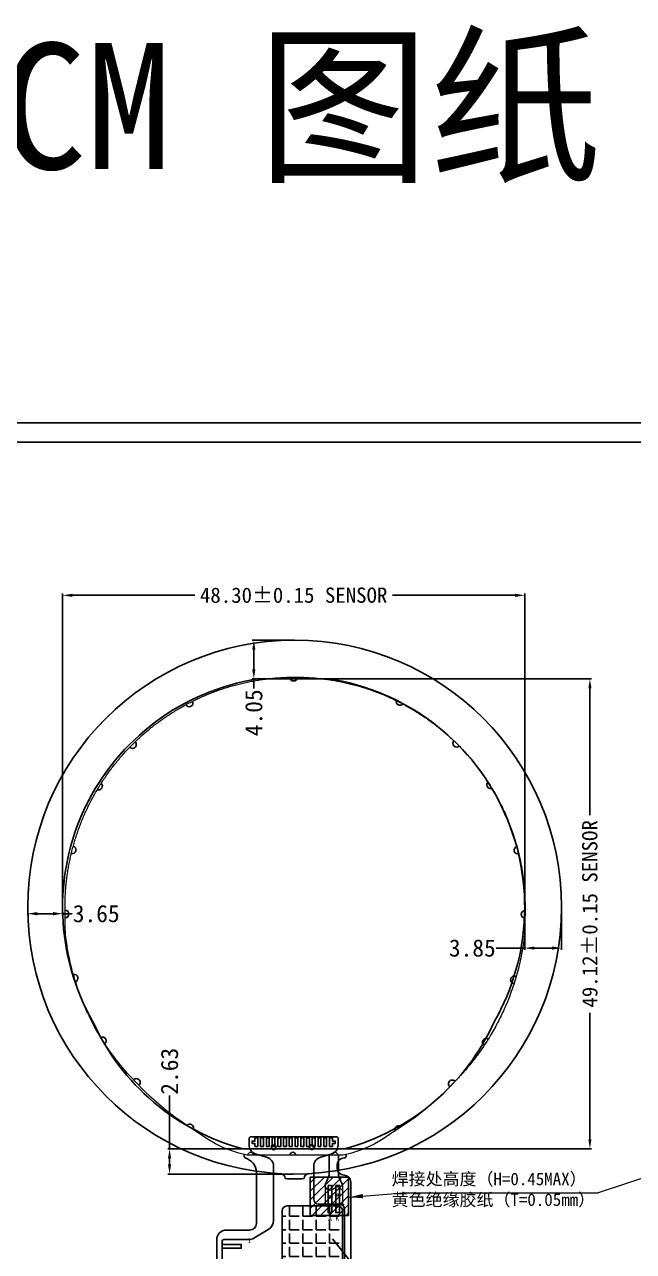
# Model space of a CAD drawing. Header units: millimetres. Extents: x 661 to 1565, y 210 to 444.
# Drawn here: x 1399.4 to 1463.1, y 316 to 444.2 of the extents above; entities that cross this region are included whole.
import ezdxf

# ---------------------------------------------------------------- set-up
doc = ezdxf.new("R2010")
doc.units = ezdxf.units.MM
doc.layers.add('3 BLU-FPCA', color=2, linetype='Continuous', lineweight=5)
doc.layers.add('LAYOUT.drawing', color=140, linetype='Continuous', lineweight=100)
for name, color, linetype in [('b', 7, 'Continuous'), ('dim', 3, 'Continuous'), ('FPC', 33, 'Continuous'), ('FRAME', 154, 'Continuous')]:
    doc.layers.add(name, color=color, linetype=linetype)
doc.styles.get("Standard").update_dxf_attribs({"font": 'txt', "bigfont": 'gbcbig.shx'})
doc.styles.add('宋体', font='')
doc.styles.get('宋体').set_extended_font_data('SimSun')
doc.dimstyles.new('0.7', dxfattribs={"dimscale": 0.7, "dimtxt": 2, "dimasz": 2, "dimexe": 1, "dimexo": 0.625, "dimtad": 1, "dimdsep": 46, "dimtxsty": '宋体', "dimcen": 0, "dimadec": 0, "dimazin": 0, "dimtfac": 1, "dimtmove": 0, "dimatfit": 0, "dimfxl": 0, "dimlwd": 15, "dimlwe": 15, "dimarcsym": 0})
doc.dimstyles.new('ISO-25$7', dxfattribs={"dimscale": 0.5, "dimtxt": 2.5, "dimasz": 2, "dimexe": 0.65, "dimexo": 0, "dimtad": 0, "dimdsep": 46, "dimtxsty": 'Standard', "dimcen": 1.6, "dimclrd": 256, "dimclre": 73, "dimazin": 0, "dimtfac": 1, "dimtofl": 0, "dimtmove": 0, "dimatfit": 0, "dimfxl": 0, "dimtolj": 1, "dimlwd": -1, "dimlwe": 9, "dimarcsym": 0})
doc.dimstyles.new('STANDARD$0', dxfattribs={"dimtxt": 1.6, "dimasz": 1.2, "dimexe": 0.8, "dimexo": 0.5, "dimgap": 0.6, "dimtad": 0, "dimzin": 1, "dimdsep": 46, "dimtxsty": 'Standard', "dimcen": 0, "dimclrd": 3, "dimclre": 3, "dimclrt": 3, "dimadec": 1, "dimazin": 2, "dimtp": 0.2, "dimtm": 0.2, "dimtfac": 0.5, "dimtmove": 0, "dimatfit": 3, "dimfxl": 0, "dimlwd": 13, "dimlwe": 13, "dimarcsym": 0})

# ---------------------------------------------------------------- blocks, each defined once
blk = doc.blocks.new('f')
h = blk.add_hatch()
h.set_pattern_fill('ANSI31', color=2, scale=0.2, style=0)
h.set_pattern_definition([(45, (236.8483, 0), (-0.4490128, 0.4490128), [])])
h.paths.add_polyline_path([(485.95, 191.79), (481.95, 191.79), (481.95, 187.79), (485.95, 187.79)])
at = {"color": 2}
for p, q in [((481.95, 191.79), (485.95, 191.79)), ((481.95, 187.79), (481.95, 191.79)), ((485.95, 191.79), (485.95, 187.79)), ((485.95, 187.79), (481.95, 187.79))]:
    blk.add_line(p, q, dxfattribs=at)
blk = doc.blocks.new('*D115')
at = {"color": 0, "lineweight": -2, "transparency": 16777216}
for p, q in [((1403.4, 351.78), (1403.4, 384.73)), ((1404.4, 384.55), (1417.22, 384.55)), ((1450.7, 384.55), (1437.87, 384.55)), ((1451.7, 352.02), (1451.7, 384.73))]:
    blk.add_line(p, q, dxfattribs=at)
at = {"color": 0, "transparency": 16777216}
for points in [[(1404.4, 384.71), (1404.4, 384.38), (1403.4, 384.55)], [(1450.7, 384.71), (1450.7, 384.38), (1451.7, 384.55)]]:
    blk.add_solid(points, dxfattribs=at)
at = {"layer": 'Defpoints', "color": 0, "transparency": 16777216}
for p in [(1451.7, 384.55), (1403.4, 351.72), (1451.7, 351.96)]:
    blk.add_point(p, dxfattribs=at)
at = {"color": 0, "transparency": 16777216, "insert": (1427.55, 384.55), "char_height": 1.6, "attachment_point": 5, "style": '宋体'}
blk.add_mtext('\\A1;48.30%%P0.15 SENSOR', dxfattribs=at)
blk = doc.blocks.new('*D116')
at = {"color": 0, "lineweight": -2, "transparency": 16777216}
for p, q in [((1427.61, 375.81), (1458.69, 375.81)), ((1458.51, 374.81), (1458.51, 361.57)), ((1458.51, 327.69), (1458.51, 340.92)), ((1427.61, 326.69), (1458.69, 326.69))]:
    blk.add_line(p, q, dxfattribs=at)
at = {"color": 0, "transparency": 16777216}
for points in [[(1458.35, 374.81), (1458.68, 374.81), (1458.51, 375.81)], [(1458.35, 327.69), (1458.68, 327.69), (1458.51, 326.69)]]:
    blk.add_solid(points, dxfattribs=at)
at = {"layer": 'Defpoints', "color": 0, "transparency": 16777216}
for p in [(1427.55, 375.81), (1427.55, 326.69), (1458.51, 326.69)]:
    blk.add_point(p, dxfattribs=at)
at = {"color": 0, "transparency": 16777216, "insert": (1458.51, 351.25), "char_height": 1.6, "attachment_point": 5, "rotation": 90, "style": '宋体'}
blk.add_mtext('\\A1;49.12%%P0.15 SENSOR', dxfattribs=at)
blk = doc.blocks.new('*D358')
at = {"color": 0, "lineweight": -2, "transparency": 16777216}
for p, q in [((1427.59, 379.86), (1423.21, 379.86)), ((1423.39, 378.86), (1423.39, 376.81)), ((1427.59, 375.81), (1423.21, 375.81)), ((1423.39, 375.81), (1423.39, 374.81))]:
    blk.add_line(p, q, dxfattribs=at)
at = {"color": 0, "transparency": 16777216}
for points in [[(1423.22, 378.86), (1423.55, 378.86), (1423.39, 379.86)], [(1423.22, 376.81), (1423.55, 376.81), (1423.39, 375.81)]]:
    blk.add_solid(points, dxfattribs=at)
at = {"layer": 'Defpoints', "color": 0, "transparency": 16777216}
for p in [(1427.65, 379.86), (1423.39, 375.81), (1427.65, 375.81)]:
    blk.add_point(p, dxfattribs=at)
at = {"color": 0, "transparency": 16777216, "insert": (1423.39, 372.27), "char_height": 1.6, "attachment_point": 5, "rotation": 90, "style": '宋体'}
blk.add_mtext('\\A1;{\\H1.125x;4.05}', dxfattribs=at)
blk = doc.blocks.new('*D359')
at = {"color": 0, "lineweight": -2, "transparency": 16777216}
for p, q in [((1399.75, 351.65), (1399.75, 351.09)), ((1403.4, 351.65), (1403.4, 351.09)), ((1400.75, 351.27), (1402.4, 351.27)), ((1403.4, 351.27), (1404.4, 351.27))]:
    blk.add_line(p, q, dxfattribs=at)
at = {"color": 0, "transparency": 16777216}
for points in [[(1400.75, 351.44), (1400.75, 351.1), (1399.75, 351.27)], [(1402.4, 351.44), (1402.4, 351.1), (1403.4, 351.27)]]:
    blk.add_solid(points, dxfattribs=at)
at = {"layer": 'Defpoints', "color": 0, "transparency": 16777216}
for p in [(1399.75, 351.72), (1403.4, 351.72), (1399.75, 351.27)]:
    blk.add_point(p, dxfattribs=at)
at = {"color": 0, "transparency": 16777216, "insert": (1406.91, 351.27), "char_height": 1.6, "attachment_point": 5, "style": '宋体'}
blk.add_mtext('\\A1;{\\H1.125x;3.65}', dxfattribs=at)
blk = doc.blocks.new('*D360')
at = {"color": 0, "lineweight": -2, "transparency": 16777216}
for p, q in [((1414.58, 326.69), (1414.58, 332.28)), ((1427.48, 326.69), (1414.4, 326.69)), ((1414.58, 325.06), (1414.58, 325.69)), ((1427.48, 324.06), (1414.4, 324.06))]:
    blk.add_line(p, q, dxfattribs=at)
at = {"color": 0, "transparency": 16777216}
for points in [[(1414.41, 325.69), (1414.74, 325.69), (1414.58, 326.69)], [(1414.41, 325.06), (1414.74, 325.06), (1414.58, 324.06)]]:
    blk.add_solid(points, dxfattribs=at)
at = {"layer": 'Defpoints', "color": 0, "transparency": 16777216}
for p in [(1427.55, 326.69), (1414.58, 324.06), (1427.55, 324.06)]:
    blk.add_point(p, dxfattribs=at)
at = {"color": 0, "transparency": 16777216, "insert": (1414.58, 334.8), "char_height": 1.6, "attachment_point": 5, "rotation": 90, "style": '宋体'}
blk.add_mtext('\\A1;{\\H1.125x;2.63}', dxfattribs=at)
blk = doc.blocks.new('*D361')
at = {"color": 0, "lineweight": -2, "transparency": 16777216}
for p, q in [((1451.7, 351.89), (1451.7, 347.49)), ((1455.55, 351.89), (1455.55, 347.49)), ((1451.7, 347.67), (1448.73, 347.67)), ((1454.55, 347.67), (1452.7, 347.67))]:
    blk.add_line(p, q, dxfattribs=at)
at = {"color": 0, "transparency": 16777216}
for points in [[(1452.7, 347.84), (1452.7, 347.51), (1451.7, 347.67)], [(1454.55, 347.84), (1454.55, 347.51), (1455.55, 347.67)]]:
    blk.add_solid(points, dxfattribs=at)
at = {"layer": 'Defpoints', "color": 0, "transparency": 16777216}
for p in [(1451.7, 351.96), (1455.55, 351.96), (1455.55, 347.67)]:
    blk.add_point(p, dxfattribs=at)
at = {"color": 0, "transparency": 16777216, "insert": (1446.22, 347.67), "char_height": 1.6, "attachment_point": 5, "style": '宋体'}
blk.add_mtext('\\A1;{\\H1.125x;3.85}', dxfattribs=at)

msp = doc.modelspace()

# ---------------------------------------------------------------- hatches: boundary and pattern name
at = {"layer": 'b'}
h = msp.add_hatch(dxfattribs=at)
h.set_pattern_fill('ANGLE', color=1, scale=0.2, style=0)
h.set_pattern_definition([(0, (-348.481, 274.9313), (0, 1.397), [1.016, -0.381]), (90, (-348.481, 274.9313), (-1.397, 9e-17), [1.016, -0.381])])
h.paths.add_polyline_path([(1432.6459, 320.2184, 0.41421356), (1432.1459, 320.7184), (1426.8459, 320.7184, 0.41421356), (1426.3459, 320.2184), (1426.3459, 314.6184, 0.41421356), (1426.8459, 314.1184), (1432.1459, 314.1184, 0.41421356), (1432.6459, 314.6184)])

# ---------------------------------------------------------------- linework, layer by layer
at = {"color": 30, "linetype": 'Continuous'}
for p, q in [((1422.3634, 326.1172), (1422.3634, 325.94)), ((1433.0234, 326.1172), (1433.0234, 325.94)), ((1432.1117, 325.04), (1432.1117, 324.64))]:
    msp.add_line(p, q, dxfattribs=at)
at = {"color": 6, "linetype": 'Continuous'}
for p, q in [((1426.6484, 323.5972), (1426.6484, 323.5751)), ((1428.6484, 323.5751), (1428.6484, 323.5972))]:
    msp.add_line(p, q, dxfattribs=at)
at = {"color": 30}
for p, q in [((1433.512, 312.5791), (1433.512, 323.24)), ((1419.5138, 317.1976), (1419.5138, 313.0791))]:
    msp.add_line(p, q, dxfattribs=at)
at = {"color": 2}
msp.add_lwpolyline([(1420.0659, 311.9976), (1420.0659, 316.9976, -0.41421356), (1420.2659, 317.1976), (1422.8716, 317.1976, 0.13795842), (1423.3929, 317.3442), (1424.9673, 318.306, 0.26132209), (1425.446, 319.1594), (1425.446, 324.8631, 0.33486927), (1424.7207, 325.8247), (1423.6212, 326.1388, -0.33486927), (1422.8959, 327.1003), (1422.8959, 327.7631, -0.41421356), (1423.0959, 327.9631), (1431.9959, 327.9631, -0.41421356), (1432.1959, 327.7631), (1432.1959, 327.1003, -0.33485127), (1431.4707, 326.1388), (1430.3713, 325.8246, 0.33485127), (1429.646, 324.8631), (1429.646, 321.4184, 0.41421356), (1430.146, 320.9184), (1432.3459, 320.9184, -0.41421356), (1432.8459, 320.4184), (1432.8459, 314.2184, -0.41421356)], format="xyb", dxfattribs=at)
at = {"color": 2, "linetype": 'Continuous'}
msp.add_lwpolyline([(1432.1459, 320.7184), (1426.8459, 320.7184, 0.41421356), (1426.3459, 320.2184), (1426.3459, 314.6184, 0.41421356), (1426.8459, 314.1184), (1432.1459, 314.1184, 0.41421356), (1432.6459, 314.6184), (1432.6459, 320.2184, 0.41421356)], format="xyb", close=True, dxfattribs=at)
msp.add_lwpolyline([(1420.0659, 316.2976), (1422.0659, 316.2976), (1422.0659, 316.6976), (1420.0659, 316.6976)], close=True, dxfattribs=at)
at = {"color": 6, "linetype": 'Continuous'}
msp.add_circle((1427.6484, 351.9575), 27.9, dxfattribs=at)
at = {"color": 7}
for centre in [(1425.4619, 326.8515), (1429.4619, 326.8669)]:
    msp.add_circle(centre, 0.25, dxfattribs=at)
for centre, radius, start, end in [((1427.5459, 375.9929), 0.4, 180.000001, 359.999999), ((1416.62, 373.301), 0.4, 208.999675, 25.832114), ((1438.6737, 373.4459), 0.4, 166.975228, 318.90184), ((1444.5883, 369.0873), 0.4, 138.943693, 311.856588), ((1410.7054, 368.9425), 0.4, 223.221977, 46.771541), ((1407.1563, 364.5998), 0.4, 249.973712, 46.771541), ((1448.1374, 364.7447), 0.4, 133.228459, 290.026288), ((1404.3986, 357.9468), 0.4, 257.73998, 73.401037), ((1450.9983, 357.9102), 0.4, 106.598963, 282.26002), ((1403.6544, 351.2429), 0.4, 271.662795, 91.152823), ((1403.6544, 351.2429), 0.4, 268.847177, 88.337205), ((1451.7425, 351.2063), 0.4, 88.847177, 268.337205), ((1451.7425, 351.2063), 0.4, 91.662795, 271.152823), ((1404.6042, 344.5214), 0.4, 291.09844, 102.26002), ((1450.6297, 344.362), 0.4, 63.11158, 262.961874), ((1407.5591, 337.9786), 0.4, 309.923463, 114.947123), ((1447.6749, 337.8192), 0.4, 58.515598, 235.85184), ((1411.1082, 333.6359), 0.4, 311.631475, 136.778023), ((1444.1258, 333.4766), 0.4, 43.221977, 228.368525), ((1416.6818, 328.8715), 0.4, 334.167886, 138.250008), ((1438.5522, 328.7122), 0.4, 48.680077, 198.902028), ((1423.0619, 326.0403), 0.3, 0.000002, 179.999998), ((1427.4619, 326.0403), 0.3, 0.000002, 179.999998), ((1431.8619, 326.0403), 0.3, 0.000002, 179.999998)]:
    msp.add_arc(centre, radius, start, end, dxfattribs=at)
at = {"color": 30, "ltscale": 5}
for centre, radius, start, end in [((1422.5957, 325.9461), 0.232, 181.516502, 242.700079), ((1432.8234, 325.94), 0.2, 270, 0)]:
    msp.add_arc(centre, radius, start, end, dxfattribs=at)
at = {"color": 6, "linetype": 'Continuous'}
for centre, radius, start, end in [((1426.1484, 323.5972), 0.5, 0, 86.972406), ((1427.6484, 351.9575), 28.4, 267.982126, 272.017874), ((1429.1484, 323.5972), 0.5, 93.027594, 180)]:
    msp.add_arc(centre, radius, start, end, dxfattribs=at)
at = {"color": 30}
msp.add_arc((1420.5138, 317.1976), 1, 90, 180, dxfattribs=at)
at = {"layer": '3 BLU-FPCA', "color": 32, "lineweight": 5}
for p, q in [((1430.8448, 322.8076), (1430.8448, 320.8216)), ((1430.8448, 322.8076), (1430.8448, 320.8216)), ((1432.6448, 322.8076), (1432.6448, 320.8216)), ((1432.6448, 322.8076), (1432.6448, 320.8216)), ((1430.8448, 320.8216), (1431.2198, 320.8216)), ((1432.2698, 320.8216), (1432.6448, 320.8216))]:
    msp.add_line(p, q, dxfattribs=at)
at = {"layer": '3 BLU-FPCA', "color": 2, "lineweight": 5}
for p, q in [((1431.1448, 321.8216), (1431.1448, 322.0978)), ((1431.5448, 322.0868), (1431.5448, 321.8216)), ((1431.9448, 322.0216), (1431.9448, 322.3564)), ((1432.3448, 322.3454), (1432.3448, 322.0216)), ((1431.1448, 321.5216), (1431.1448, 320.9716)), ((1431.5448, 321.5216), (1431.5448, 320.9716)), ((1431.9448, 320.9716), (1431.9448, 321.7216)), ((1432.3448, 321.7216), (1432.3448, 320.9716))]:
    msp.add_line(p, q, dxfattribs=at)
msp.add_lwpolyline([(1432.0198, 320.8216), (1431.4698, 320.8216)], dxfattribs=at)
for centre in [(1432.1448, 321.8716), (1431.3448, 321.6716)]:
    msp.add_circle(centre, 0.125, dxfattribs=at)
for centre, radius, start, end in [((1432.1448, 321.8716), 0.25, 143.130102, 216.869898), ((1432.1448, 321.8716), 0.25, 323.130102, 36.869898), ((1431.3448, 321.6716), 0.25, 143.130102, 216.869898), ((1431.3448, 320.8216), 0.25, 143.130102, 180), ((1431.3448, 320.8216), 0.125, 0, 180), ((1431.3448, 321.6716), 0.25, 323.130102, 36.869898), ((1431.3448, 320.8216), 0.25, 0, 36.869898), ((1432.1448, 320.8216), 0.25, 143.130102, 180), ((1432.1448, 320.8216), 0.125, 0, 180), ((1432.1448, 320.8216), 0.25, 0, 36.869898)]:
    msp.add_arc(centre, radius, start, end, dxfattribs=at)
at = {"layer": '3 BLU-FPCA', "color": 32, "lineweight": 5}
msp.add_spline([(1432.6448, 322.3216), (1432.1448, 322.7216), (1431.3448, 322.3216), (1430.8448, 322.7216)], degree=3, dxfattribs=at)
at = {"layer": 'b', "color": 40}
msp.add_lwpolyline([(1423.7512, 375.8065), (1431.3406, 375.8065, -0.52435512), (1448.5187, 339.9829, -0.22522674), (1432.849, 326.6909), (1422.2428, 326.6909, -0.22522674), (1406.5732, 339.9829, -0.52435512)], format="xyb", close=True, dxfattribs=at)
at = {"layer": 'dim', "color": 32, "ltscale": 3}
for p, q in [((1431.2448, 326.0403), (1431.2448, 323.9462)), ((1431.2448, 326.0403), (1431.2448, 323.9462)), ((1432.2448, 326.0403), (1432.2448, 323.9462)), ((1432.2448, 326.0403), (1432.2448, 323.9462)), ((1431.2043, 323.7492), (1430.8852, 323.0046)), ((1431.2043, 323.7492), (1430.8852, 323.0046)), ((1432.6043, 323.0046), (1432.2852, 323.7492)), ((1432.6043, 323.0046), (1432.2852, 323.7492))]:
    msp.add_line(p, q, dxfattribs=at)
at = {"layer": 'dim', "color": 30}
for p, q in [((1423.65, 324.2453), (1423.6502, 323.94)), ((1423.6502, 323.94), (1423.6502, 318.8975)), ((1422.9502, 318.1976), (1420.5138, 318.1976))]:
    msp.add_line(p, q, dxfattribs=at)
for centre, radius, start, end in [((1422.0136, 324.1725), 1.638, 2.547439, 73.117349), ((1432.8122, 325.0399), 0.7002, 89.079904, 179.994776), ((1432.812, 324.64), 0.7, 180, 270), ((1432.812, 323.24), 0.7, 360, 90), ((1422.9502, 318.8975), 0.7, 270, 360)]:
    msp.add_arc(centre, radius, start, end, dxfattribs=at)
at = {"layer": 'dim', "color": 32, "ltscale": 3}
for centre, start, end in [((1430.7448, 323.9462), 336.801409, 0), ((1432.7448, 323.9462), 180, 203.198591), ((1431.3448, 322.8076), 156.801409, 180), ((1432.1448, 322.8076), 0, 23.198591)]:
    msp.add_arc(centre, 0.5, start, end, dxfattribs=at)
at = {"layer": 'FPC', "color": 3, "linetype": 'Continuous'}
for points in [[(1423.7959, 327.8409), (1423.4959, 327.8409), (1423.4959, 327.5092), (1423.1959, 327.5092), (1423.1959, 327.2592), (1423.4959, 327.2592), (1423.4959, 326.9409), (1423.7959, 326.9409)], [(1424.3959, 326.9409), (1424.0959, 326.9409), (1424.0959, 327.8409), (1424.3959, 327.8409)], [(1424.9959, 326.9409), (1424.6959, 326.9409), (1424.6959, 327.8409), (1424.9959, 327.8409)], [(1425.5959, 326.9409), (1425.2959, 326.9409), (1425.2959, 327.8409), (1425.5959, 327.8409)], [(1426.1959, 326.9409), (1425.8959, 326.9409), (1425.8959, 327.8409), (1426.1959, 327.8409)], [(1426.7959, 326.9409), (1426.4959, 326.9409), (1426.4959, 327.8409), (1426.7959, 327.8409)], [(1427.3959, 326.9409), (1427.0959, 326.9409), (1427.0959, 327.8409), (1427.3959, 327.8409)], [(1427.9959, 326.9409), (1427.6959, 326.9409), (1427.6959, 327.8409), (1427.9959, 327.8409)], [(1428.5959, 326.9409), (1428.2959, 326.9409), (1428.2959, 327.8409), (1428.5959, 327.8409)], [(1429.1959, 326.9409), (1428.8959, 326.9409), (1428.8959, 327.8409), (1429.1959, 327.8409)], [(1429.7959, 326.9409), (1429.4959, 326.9409), (1429.4959, 327.8409), (1429.7959, 327.8409)], [(1430.3959, 326.9409), (1430.0959, 326.9409), (1430.0959, 327.8409), (1430.3959, 327.8409)], [(1430.9959, 326.9409), (1430.6959, 326.9409), (1430.6959, 327.8409), (1430.9959, 327.8409)], [(1431.2959, 327.8409), (1431.5959, 327.8409), (1431.5959, 327.5092), (1431.8959, 327.5092), (1431.8959, 327.2592), (1431.5959, 327.2592), (1431.5959, 326.9409), (1431.2959, 326.9409)]]:
    msp.add_lwpolyline(points, close=True, dxfattribs=at)
at = {"layer": 'FPC', "color": 7}
for points in [[(1431.1448, 322.8716), (1431.1448, 320.0216), (1431.5448, 320.0216), (1431.5448, 322.8716)], [(1431.9448, 322.8716), (1431.9448, 320.0216), (1432.3448, 320.0216), (1432.3448, 322.8716)]]:
    msp.add_lwpolyline(points, close=True, dxfattribs=at)
for points in [[(1430.5024, 320.8216), (1431.1448, 320.8216)], [(1432.3448, 320.8216), (1432.8328, 320.8216)]]:
    msp.add_lwpolyline(points, dxfattribs=at)
at = {"layer": 'FRAME', "color": 7}
for points in [[(1565.1339, 402.5608), (1273.2163, 402.5608), (1273.2163, 215.6285), (1565.1339, 215.6285)], [(1563.1867, 217.1285), (1275.1635, 217.1285), (1275.1635, 400.5609), (1563.1867, 400.5609)]]:
    msp.add_lwpolyline(points, close=True, dxfattribs=at)
at = {"layer": 'LAYOUT.drawing', "color": 7, "linetype": 'Continuous', "lineweight": 9}
msp.add_lwpolyline([(1432.2448, 326.0403), (1422.679, 326.0403), (1421.8092, 326.2521), (1420.9723, 326.5181), (1420.1554, 326.8412), (1419.3639, 327.2216), (1418.5996, 327.6548), (1416.252, 329.2258), (1415.9849, 329.4006), (1415.1149, 330.0183), (1414.2687, 330.6684), (1413.4477, 331.35), (1412.653, 332.062), (1411.8857, 332.8035), (1411.1678, 333.5517), (1411.0496, 333.6691), (1410.9564, 333.7645), (1410.6213, 334.1131), (1410.5293, 334.2123), (1410.1936, 334.5781), (1409.8595, 334.9595), (1409.7671, 335.0666), (1409.6917, 335.1568), (1409.432, 335.4675), (1409.3394, 335.5825), (1409.0965, 335.8872), (1409.0052, 336.0036), (1408.76, 336.3263), (1408.6699, 336.4451), (1408.5854, 336.5618), (1408.3342, 336.9086), (1408.2414, 337.0424), (1407.9991, 337.3936), (1407.91, 337.5282), (1407.6626, 337.9052), (1407.5747, 338.0454), (1407.4161, 338.2997), (1407.3273, 338.4429), (1407.2481, 338.5767), (1407.0796, 338.8611), (1406.9922, 339.0126), (1406.7442, 339.4541), (1406.661, 339.6103), (1406.4957, 339.9208), (1406.4093, 340.0891), (1406.2476, 340.4105), (1406.1621, 340.5845), (1405.998, 340.9302), (1405.9135, 341.1117), (1405.75, 341.4774), (1405.6653, 341.6715), (1405.501, 342.0629), (1405.3926, 342.3315), (1405.3913, 342.3365), (1405.2532, 342.6877), (1405.1711, 342.9109), (1405.0888, 343.135), (1405.006, 343.3684), (1404.9239, 343.609), (1404.8415, 343.8532), (1404.6773, 344.3723), (1404.5942, 344.6569), (1404.5131, 344.9355), (1404.4149, 345.302), (1404.3491, 345.5515), (1404.2668, 345.8909), (1404.1579, 346.3586), (1404.1579, 346.3662), (1404.1033, 346.6157), (1404.0213, 347.0289), (1403.9221, 347.5699), (1403.8297, 348.1443), (1403.7449, 348.7685), (1403.7158, 349.0995), (1403.7064, 349.3494), (1403.6812, 349.8221), (1403.6693, 350.2971), (1403.6604, 350.77), (1403.6544, 351.2429), (1403.6514, 351.7159), (1403.6514, 351.9529), (1403.6519, 352.0999), (1403.6532, 352.2474), (1403.6555, 352.3949), (1403.6587, 352.5424), (1403.6627, 352.6898), (1403.6677, 352.8373), (1403.6736, 352.9847), (1403.6804, 353.132), (1403.6881, 353.2794), (1403.6967, 353.4266), (1403.7062, 353.5738), (1403.7166, 353.721), (1403.7279, 353.8681), (1403.7401, 354.0151), (1403.7532, 354.162), (1403.7672, 354.3089), (1403.7821, 354.4556), (1403.7979, 354.6023), (1403.8146, 354.7489), (1403.8322, 354.8954), (1403.8507, 355.0417), (1403.8701, 355.1879), (1403.8904, 355.334), (1403.9116, 355.48), (1403.9337, 355.6259), (1403.9567, 355.7716), (1403.9806, 355.9172), (1404.0054, 356.0626), (1404.031, 356.2079), (1404.0576, 356.353), (1404.0851, 356.4979), (1404.1134, 356.6427), (1404.1426, 356.7873), (1404.1727, 356.9317), (1404.2037, 357.0759), (1404.2356, 357.22), (1404.2684, 357.3638), (1404.302, 357.5074), (1404.3365, 357.6509), (1404.3719, 357.7941), (1404.4082, 357.9371), (1404.4454, 358.0798), (1404.4834, 358.2224), (1404.5223, 358.3647), (1404.5621, 358.5067), (1404.6028, 358.6485), (1404.6443, 358.7901), (1404.6867, 358.9314), (1404.7299, 359.0724), (1404.7741, 359.2132), (1404.819, 359.3537), (1404.8649, 359.4939), (1404.9116, 359.6338), (1404.9591, 359.7735), (1405.0076, 359.9128), (1405.0568, 360.0519), (1405.1069, 360.1906), (1405.1579, 360.329), (1405.2097, 360.4672), (1405.2624, 360.6049), (1405.3159, 360.7424), (1405.3703, 360.8796), (1405.4255, 361.0164), (1405.4815, 361.1528), (1405.5384, 361.2889), (1405.5961, 361.4247), (1405.6546, 361.5601), (1405.714, 361.6952), (1405.7742, 361.8298), (1405.8352, 361.9641), (1405.8971, 362.0981), (1405.9597, 362.2316), (1406.0232, 362.3648), (1406.0875, 362.4976), (1406.1526, 362.6299), (1406.2185, 362.7619), (1406.2853, 362.8935), (1406.3528, 363.0246), (1406.4211, 363.1553), (1406.4903, 363.2857), (1406.5602, 363.4156), (1406.631, 363.545), (1406.7025, 363.674), (1406.7748, 363.8026), (1406.8479, 363.9307), (1406.9218, 364.0584), (1406.9965, 364.1856), (1407.0719, 364.3124), (1407.1481, 364.4387), (1407.2251, 364.5645), (1407.3029, 364.6899), (1407.3815, 364.8148), (1407.4608, 364.9392), (1407.5408, 365.0631), (1407.6217, 365.1865), (1407.7032, 365.3094), (1407.7856, 365.4318), (1407.8687, 365.5537), (1407.9525, 365.6751), (1408.0371, 365.7959), (1408.1224, 365.9163), (1408.2084, 366.0361), (1408.2952, 366.1554), (1408.3827, 366.2741), (1408.471, 366.3924), (1408.5599, 366.51), (1408.6496, 366.6272), (1408.74, 366.7437), (1408.8311, 366.8598), (1408.9229, 366.9752), (1409.0155, 367.0901), (1409.1087, 367.2044), (1409.2026, 367.3182), (1409.2973, 367.4313), (1409.3926, 367.5439), (1409.4886, 367.6559), (1409.5853, 367.7673), (1409.6827, 367.8782), (1409.7807, 367.9884), (1409.8795, 368.098), (1409.9789, 368.207), (1410.079, 368.3154), (1410.1797, 368.4231), (1410.2811, 368.5303), (1410.3831, 368.6368), (1410.4858, 368.7427), (1410.5892, 368.848), (1410.6932, 368.9526), (1410.7978, 369.0566), (1410.9031, 369.1599), (1411.009, 369.2626), (1411.1155, 369.3647), (1411.2227, 369.4661), (1411.3304, 369.5668), (1411.4388, 369.6669), (1411.5478, 369.7663), (1411.6574, 369.865), (1411.7676, 369.9631), (1411.8784, 370.0605), (1411.9898, 370.1572), (1412.1018, 370.2532), (1412.2144, 370.3485), (1412.3276, 370.4431), (1412.4414, 370.5371), (1412.5557, 370.6303), (1412.6706, 370.7228), (1412.786, 370.8147), (1412.902, 370.9058), (1413.0186, 370.9962), (1413.1357, 371.0859), (1413.2534, 371.1748), (1413.3716, 371.2631), (1413.4904, 371.3506), (1413.6097, 371.4374), (1413.7295, 371.5234), (1413.8498, 371.6087), (1413.9707, 371.6933), (1414.0921, 371.7771), (1414.214, 371.8602), (1414.3364, 371.9425), (1414.4593, 372.0241), (1414.5827, 372.1049), (1414.7066, 372.185), (1414.831, 372.2643), (1414.9559, 372.3429), (1415.0812, 372.4206), (1415.2071, 372.4976), (1415.3334, 372.5739), (1415.4601, 372.6493), (1415.5874, 372.724), (1415.715, 372.7979), (1415.8432, 372.871), (1415.9717, 372.9433), (1416.1008, 373.0148), (1416.2302, 373.0856), (1416.3601, 373.1555), (1416.4904, 373.2246), (1416.6212, 373.293), (1416.7523, 373.3605), (1416.8839, 373.4272), (1417.0158, 373.4932), (1417.1482, 373.5583), (1417.281, 373.6226), (1417.4142, 373.6861), (1417.5477, 373.7487), (1417.6816, 373.8106), (1417.8159, 373.8716), (1417.9506, 373.9318), (1418.0857, 373.9911), (1418.2211, 374.0497), (1418.3568, 374.1074), (1418.493, 374.1643), (1418.6294, 374.2203), (1418.7662, 374.2755), (1418.9034, 374.3299), (1419.0408, 374.3834), (1419.1786, 374.436), (1419.3167, 374.4879), (1419.4552, 374.5388), (1419.5939, 374.5889), (1419.733, 374.6382), (1419.8723, 374.6866), (1420.012, 374.7342), (1420.1519, 374.7809), (1420.2921, 374.8267), (1420.4326, 374.8717), (1420.5734, 374.9159), (1420.7144, 374.9591), (1420.8557, 375.0015), (1420.9973, 375.043), (1421.1391, 375.0837), (1421.2811, 375.1235), (1421.4234, 375.1624), (1421.5659, 375.2004), (1421.7087, 375.2376), (1421.8517, 375.2738), (1421.9949, 375.3092), (1422.1383, 375.3438), (1422.282, 375.3774), (1422.4258, 375.4102), (1422.5698, 375.4421), (1422.7141, 375.4731), (1422.8585, 375.5032), (1423.0031, 375.5324), (1423.1478, 375.5607), (1423.2928, 375.5882), (1423.4379, 375.6147), (1423.5832, 375.6404), (1423.7286, 375.6652), (1423.8742, 375.689), (1424.0199, 375.712), (1424.1657, 375.7341), (1424.3117, 375.7553), (1424.4578, 375.7756), (1424.6041, 375.795), (1424.7504, 375.8135), (1424.8969, 375.8311), (1425.0435, 375.8479), (1425.1901, 375.8637), (1425.3369, 375.8786), (1425.4838, 375.8926), (1425.6307, 375.9057), (1425.7777, 375.9179), (1425.9248, 375.9292), (1426.0719, 375.9396), (1426.2192, 375.9491), (1426.3664, 375.9577), (1426.5137, 375.9654), (1426.6611, 375.9722), (1426.8085, 375.9781), (1426.9559, 375.983), (1427.1034, 375.9871), (1427.2509, 375.9903), (1427.3984, 375.9925), (1427.5459, 375.9939), (1427.6934, 375.9943), (1427.841, 375.9939), (1427.9885, 375.9925), (1428.136, 375.9903), (1428.2834, 375.9871), (1428.4309, 375.983), (1428.5784, 375.9781), (1428.7257, 375.9722), (1428.8731, 375.9654), (1429.0204, 375.9577), (1429.1677, 375.9491), (1429.3149, 375.9396), (1429.4621, 375.9292), (1429.6092, 375.9179), (1429.7562, 375.9057), (1429.9031, 375.8926), (1430.05, 375.8786), (1430.1967, 375.8637), (1430.3434, 375.8479), (1430.49, 375.8311), (1430.6364, 375.8135), (1430.7828, 375.795), (1430.929, 375.7756), (1431.0751, 375.7553), (1431.2211, 375.7341), (1431.367, 375.712), (1431.5127, 375.689), (1431.6583, 375.6652), (1431.8037, 375.6404), (1431.949, 375.6147), (1432.0941, 375.5882), (1432.239, 375.5607), (1432.3838, 375.5324), (1432.5284, 375.5032), (1432.6728, 375.4731), (1432.817, 375.4421), (1432.9611, 375.4102), (1433.1049, 375.3774), (1433.2485, 375.3438), (1433.392, 375.3092), (1433.5352, 375.2738), (1433.6782, 375.2376), (1433.8209, 375.2004), (1433.9634, 375.1624), (1434.1057, 375.1235), (1434.2478, 375.0837), (1434.3896, 375.043), (1434.5312, 375.0015), (1434.6725, 374.9591), (1434.8135, 374.9159), (1434.9543, 374.8717), (1435.0948, 374.8267), (1435.235, 374.7809), (1435.3749, 374.7342), (1435.5145, 374.6866), (1435.6539, 374.6382), (1435.7929, 374.5889), (1435.9317, 374.5388), (1436.0701, 374.4879), (1436.2082, 374.436), (1436.346, 374.3834), (1436.4835, 374.3299), (1436.6206, 374.2755), (1436.7574, 374.2203), (1436.8939, 374.1643), (1437.03, 374.1074), (1437.1658, 374.0497), (1437.3012, 373.9911), (1437.4362, 373.9318), (1437.5709, 373.8716), (1437.7052, 373.8106), (1437.8392, 373.7487), (1437.9727, 373.6861), (1438.1059, 373.6226), (1438.2386, 373.5583), (1438.371, 373.4932), (1438.503, 373.4272), (1438.6345, 373.3605), (1438.7657, 373.293), (1438.8964, 373.2246), (1439.0267, 373.1555), (1439.1566, 373.0856), (1439.2861, 373.0148), (1439.4151, 372.9433), (1439.5437, 372.871), (1439.6718, 372.7979), (1439.7995, 372.724), (1439.9267, 372.6493), (1440.0535, 372.5739), (1440.1798, 372.4976), (1440.3056, 372.4206), (1440.431, 372.3429), (1440.5558, 372.2643), (1440.6802, 372.185), (1440.8041, 372.1049), (1440.9275, 372.0241), (1441.0505, 371.9425), (1441.1729, 371.8602), (1441.2948, 371.7771), (1441.4161, 371.6933), (1441.537, 371.6087), (1441.6574, 371.5234), (1441.7772, 371.4374), (1441.8965, 371.3506), (1442.0152, 371.2631), (1442.1335, 371.1748), (1442.2511, 371.0859), (1442.3683, 370.9962), (1442.4848, 370.9058), (1442.6008, 370.8147), (1442.7163, 370.7228), (1442.8312, 370.6303), (1442.9455, 370.5371), (1443.0593, 370.4431), (1443.1724, 370.3485), (1443.285, 370.2532), (1443.397, 370.1572), (1443.5084, 370.0605), (1443.6192, 369.9631), (1443.7294, 369.865), (1443.8391, 369.7663), (1443.9481, 369.6669), (1444.0564, 369.5668), (1444.1642, 369.4661), (1444.2714, 369.3647), (1444.3779, 369.2626), (1444.4838, 369.1599), (1444.5891, 369.0566), (1444.6937, 368.9526), (1444.7977, 368.848), (1444.901, 368.7427), (1445.0037, 368.6368), (1445.1058, 368.5303), (1445.2072, 368.4231), (1445.3079, 368.3154), (1445.408, 368.207), (1445.5074, 368.098), (1445.6061, 367.9884), (1445.7042, 367.8782), (1445.8016, 367.7673), (1445.8982, 367.6559), (1445.9943, 367.5439), (1446.0896, 367.4313), (1446.1842, 367.3182), (1446.2782, 367.2044), (1446.3714, 367.0901), (1446.4639, 366.9752), (1446.5557, 366.8598), (1446.6469, 366.7437), (1446.7373, 366.6272), (1446.8269, 366.51), (1446.9159, 366.3924), (1447.0041, 366.2741), (1447.0917, 366.1554), (1447.1784, 366.0361), (1447.2645, 365.9163), (1447.3498, 365.7959), (1447.4344, 365.6751), (1447.5182, 365.5537), (1447.6013, 365.4318), (1447.6836, 365.3094), (1447.7652, 365.1865), (1447.846, 365.0631), (1447.9261, 364.9392), (1448.0054, 364.8148), (1448.0839, 364.6899), (1448.1617, 364.5645), (1448.2387, 364.4387), (1448.3149, 364.3124), (1448.3904, 364.1856), (1448.4651, 364.0584), (1448.539, 363.9307), (1448.6121, 363.8026), (1448.6844, 363.674), (1448.7559, 363.545), (1448.8266, 363.4156), (1448.8966, 363.2857), (1448.9657, 363.1553), (1449.0341, 363.0246), (1449.1016, 362.8935), (1449.1683, 362.7619), (1449.2343, 362.6299), (1449.2994, 362.4976), (1449.3637, 362.3648), (1449.4271, 362.2316), (1449.4898, 362.0981), (1449.5516, 361.9641), (1449.6127, 361.8298), (1449.6729, 361.6952), (1449.7322, 361.5601), (1449.7908, 361.4247), (1449.8485, 361.2889), (1449.9053, 361.1528), (1449.9614, 361.0164), (1450.0166, 360.8796), (1450.0709, 360.7424), (1450.1244, 360.6049), (1450.1771, 360.4672), (1450.2289, 360.329), (1450.2799, 360.1906), (1450.33, 360.0519), (1450.3793, 359.9128), (1450.4277, 359.7735), (1450.4753, 359.6338), (1450.522, 359.4939), (1450.5678, 359.3537), (1450.6128, 359.2132), (1450.6569, 359.0724), (1450.7002, 358.9314), (1450.7426, 358.7901), (1450.7841, 358.6485), (1450.8248, 358.5067), (1450.8645, 358.3647), (1450.9034, 358.2224), (1450.9415, 358.0798), (1450.9786, 357.9371), (1451.0149, 357.7941), (1451.0503, 357.6509), (1451.0849, 357.5074), (1451.1185, 357.3638), (1451.1513, 357.22), (1451.1831, 357.0759), (1451.2141, 356.9317), (1451.2442, 356.7873), (1451.2735, 356.6427), (1451.3018, 356.4979), (1451.3293, 356.353), (1451.3558, 356.2079), (1451.3815, 356.0626), (1451.4063, 355.9172), (1451.4301, 355.7716), (1451.4531, 355.6259), (1451.4752, 355.48), (1451.4964, 355.334), (1451.5167, 355.1879), (1451.5361, 355.0417), (1451.5546, 354.8954), (1451.5722, 354.7489), (1451.5889, 354.6023), (1451.6048, 354.4556), (1451.6197, 354.3089), (1451.6337, 354.162), (1451.6468, 354.0151), (1451.659, 353.8681), (1451.6703, 353.721), (1451.6807, 353.5738), (1451.6902, 353.4266), (1451.6988, 353.2794), (1451.7065, 353.132), (1451.7133, 352.9847), (1451.7191, 352.8373), (1451.7241, 352.6898), (1451.7282, 352.5424), (1451.7314, 352.3949), (1451.7336, 352.2474), (1451.735, 352.0999), (1451.7354, 351.9529), (1451.7354, 351.7159), (1451.7325, 351.2429), (1451.7265, 350.77), (1451.7176, 350.2971), (1451.7056, 349.8221), (1451.6805, 349.3494), (1451.6711, 349.0995), (1451.642, 348.7685), (1451.5572, 348.1443), (1451.4648, 347.5699), (1451.3655, 347.0289), (1451.2835, 346.6157), (1451.229, 346.3662), (1451.229, 346.3586), (1451.1201, 345.8909), (1451.0378, 345.5515), (1450.972, 345.302), (1450.8738, 344.9355), (1450.7926, 344.657), (1450.7095, 344.3723), (1450.5454, 343.8532), (1450.4629, 343.609), (1450.3808, 343.3684), (1450.2981, 343.135), (1450.2159, 342.9111), (1450.1337, 342.6877), (1449.9956, 342.3365), (1449.9943, 342.3315), (1449.8858, 342.0629), (1449.7215, 341.6715), (1449.6369, 341.4774), (1449.4734, 341.1117), (1449.3889, 340.9302), (1449.2248, 340.5845), (1449.1392, 340.4105), (1448.9776, 340.0891), (1448.8911, 339.9208), (1448.726, 339.6104), (1448.6427, 339.4541), (1448.3947, 339.0126), (1448.3073, 338.8611), (1448.1387, 338.5766), (1448.0595, 338.4429), (1447.9707, 338.2997), (1447.8121, 338.0454), (1447.7242, 337.9052), (1447.4769, 337.5282), (1447.3878, 337.3936), (1447.1455, 337.0424), (1447.0527, 336.9086), (1446.8014, 336.5618), (1446.717, 336.4451), (1446.627, 336.3265), (1446.3817, 336.0036), (1446.2904, 335.8872), (1446.0475, 335.5825), (1445.9549, 335.4675), (1445.6951, 335.1568), (1445.6198, 335.0666), (1445.5273, 334.9595), (1445.1933, 334.5781), (1444.8576, 334.2123), (1444.7656, 334.1131), (1444.4305, 333.7645), (1444.3372, 333.6691), (1444.219, 333.5517), (1443.5011, 332.8035), (1442.7338, 332.062), (1441.9391, 331.35), (1441.1181, 330.6684), (1440.272, 330.0183), (1439.4019, 329.4006), (1439.1348, 329.2258), (1436.7873, 327.6548), (1436.0229, 327.2216), (1435.2315, 326.8412), (1434.4145, 326.5181), (1433.5777, 326.2521), (1432.7079, 326.0403), (1432.2448, 326.0403)], dxfattribs=at)

# ---------------------------------------------------------------- block references
msp.add_blockref('f', (947.3386, 131.9489))

# ---------------------------------------------------------------- texts
at = {"style": '宋体'}
msp.add_text('CTP+LCM 图纸', height=13.17152, dxfattribs=at).set_placement((1352.1061, 429.0995))
at = {"color": 7, "lineweight": 5, "style": '宋体'}
for s, p in [('A', (1431.1494, 319.165)), ('K', (1431.9065, 319.1686))]:
    msp.add_text(s, height=0.5, dxfattribs=at).set_placement(p)
at = {"color": 7, "insert": (1423.0871, 316.8481), "char_height": 0.5, "width": 0.693696, "attachment_point": 9, "rotation": 0.000208, "style": '宋体'}
msp.add_mtext('1', dxfattribs=at)
at = {"layer": 'dim', "color": 7, "insert": (1437.7947, 324.1933), "char_height": 1.3, "width": 21.583704, "attachment_point": 1, "style": '宋体'}
msp.add_mtext('焊接处高度（H=0.45MAX）\\P黄色绝缘胶纸（T=0.05mm）', dxfattribs=at)

# ---------------------------------------------------------------- dimensions: what is measured, and where the dimension line sits
at = {"color": 7}
dim = msp.add_linear_dim(base=(1451.6959, 384.5465), p1=(1403.3971, 351.7169), p2=(1451.6959, 351.9565), text='<>%%P0.15 SENSOR', dimstyle='STANDARD$0', override={"dimscale": 1, "dimtxt": 1.6, "dimasz": 1, "dimexe": 0.18, "dimexo": 0.0625, "dimgap": 0.09, "dimtad": 0, "dimzin": 0, "dimtxsty": '宋体', "dimclrd": 0, "dimclre": 0, "dimclrt": 0, "dimadec": 0, "dimazin": 0, "dimtp": 0, "dimtm": 0, "dimtfac": 1, "dimtofl": 0, "dimtolj": 1, "dimtzin": 0, "dimlwd": 65534, "dimlwe": 65534}, dxfattribs=at)
dim.commit()
dim.dimension.update_dxf_attribs({"geometry": '*D115', "text_midpoint": (1427.5465, 384.5465)})
dim = msp.add_linear_dim(base=(1423.3852, 375.8065), p1=(1427.6484, 379.8575), p2=(1427.6484, 375.8065), angle=90, text='{\\H1.125x;<>}', dimstyle='STANDARD$0', override={"dimasz": 1, "dimexe": 0.18, "dimexo": 0.0625, "dimgap": 0.09, "dimzin": 0, "dimtxsty": '宋体', "dimclrd": 0, "dimclre": 0, "dimclrt": 0, "dimadec": 0, "dimazin": 0, "dimtp": 0, "dimtm": 0, "dimtfac": 1, "dimtofl": 0, "dimtolj": 1, "dimtzin": 0, "dimlwd": 65534, "dimlwe": 65534}, dxfattribs=at)
dim.commit()
dim.dimension.update_dxf_attribs({"geometry": '*D358', "text_midpoint": (1423.3852, 372.2679)})
for base, p1, p2, text, picture, middle in [((1458.5133, 326.6909), (1427.5459, 375.8065), (1427.5459, 326.6909), '<>%%P0.15 SENSOR', '*D116', (1458.5133, 351.2487)), ((1414.5773, 324.0577), (1427.5459, 326.6909), (1427.5459, 324.0577), '{\\H1.125x;<>}', '*D360', (1414.5773, 334.801))]:
    dim = msp.add_linear_dim(base=base, p1=p1, p2=p2, angle=90, text=text, dimstyle='STANDARD$0', override={"dimasz": 1, "dimexe": 0.18, "dimexo": 0.0625, "dimgap": 0.09, "dimzin": 0, "dimtxsty": '宋体', "dimclrd": 0, "dimclre": 0, "dimclrt": 0, "dimadec": 0, "dimazin": 0, "dimtp": 0, "dimtm": 0, "dimtfac": 1, "dimtofl": 0, "dimtolj": 1, "dimtzin": 0, "dimlwd": 65534, "dimlwe": 65534}, dxfattribs=at)
    dim.commit()
    dim.dimension.update_dxf_attribs({"geometry": picture, "text_midpoint": middle, "dimtype": 160})
for base, p1, p2, picture, middle in [((1399.7495, 351.27), (1403.3971, 351.7169), (1399.7495, 351.7169), '*D359', (1406.9055, 351.27)), ((1455.5484, 347.6736), (1451.6959, 351.9565), (1455.5484, 351.9565), '*D361', (1446.218, 347.6736))]:
    dim = msp.add_linear_dim(base=base, p1=p1, p2=p2, text='{\\H1.125x;<>}', dimstyle='STANDARD$0', override={"dimasz": 1, "dimexe": 0.18, "dimexo": 0.0625, "dimgap": 0.09, "dimzin": 0, "dimtxsty": '宋体', "dimclrd": 0, "dimclre": 0, "dimclrt": 0, "dimadec": 0, "dimazin": 0, "dimtp": 0, "dimtm": 0, "dimtfac": 1, "dimtofl": 0, "dimtolj": 1, "dimtzin": 0, "dimlwd": 65534, "dimlwe": 65534}, dxfattribs=at)
    dim.commit()
    dim.dimension.update_dxf_attribs({"geometry": picture, "text_midpoint": middle, "dimtype": 160})

# ---------------------------------------------------------------- leaders
at = {"layer": 'b', "color": 1}
msp.add_leader([(1431.5924, 317.2871), (1435.6866, 312.1799), (1443.3604, 312.1799)], dimstyle='ISO-25$7', override={"dimtxt": 1.5, "dimasz": 1, "dimgap": 0.625, "dimtad": 0, "dimtxsty": '宋体', "dimclre": 256, "dimclrt": 256, "dimarcsym": 1}, dxfattribs=at)
at = {"layer": 'dim', "color": 7}
msp.add_leader([(1490.7452, 332.5026), (1459.3784, 322.098)], dimstyle='0.7', dxfattribs=at)
msp.add_leader([(1433.3889, 321.6392), (1439.051, 322.098), (1459.3784, 322.098)], dimstyle='0.7', override={"dimtxsty": '宋体'}, dxfattribs=at)

doc.saveas('drawing.dxf')
